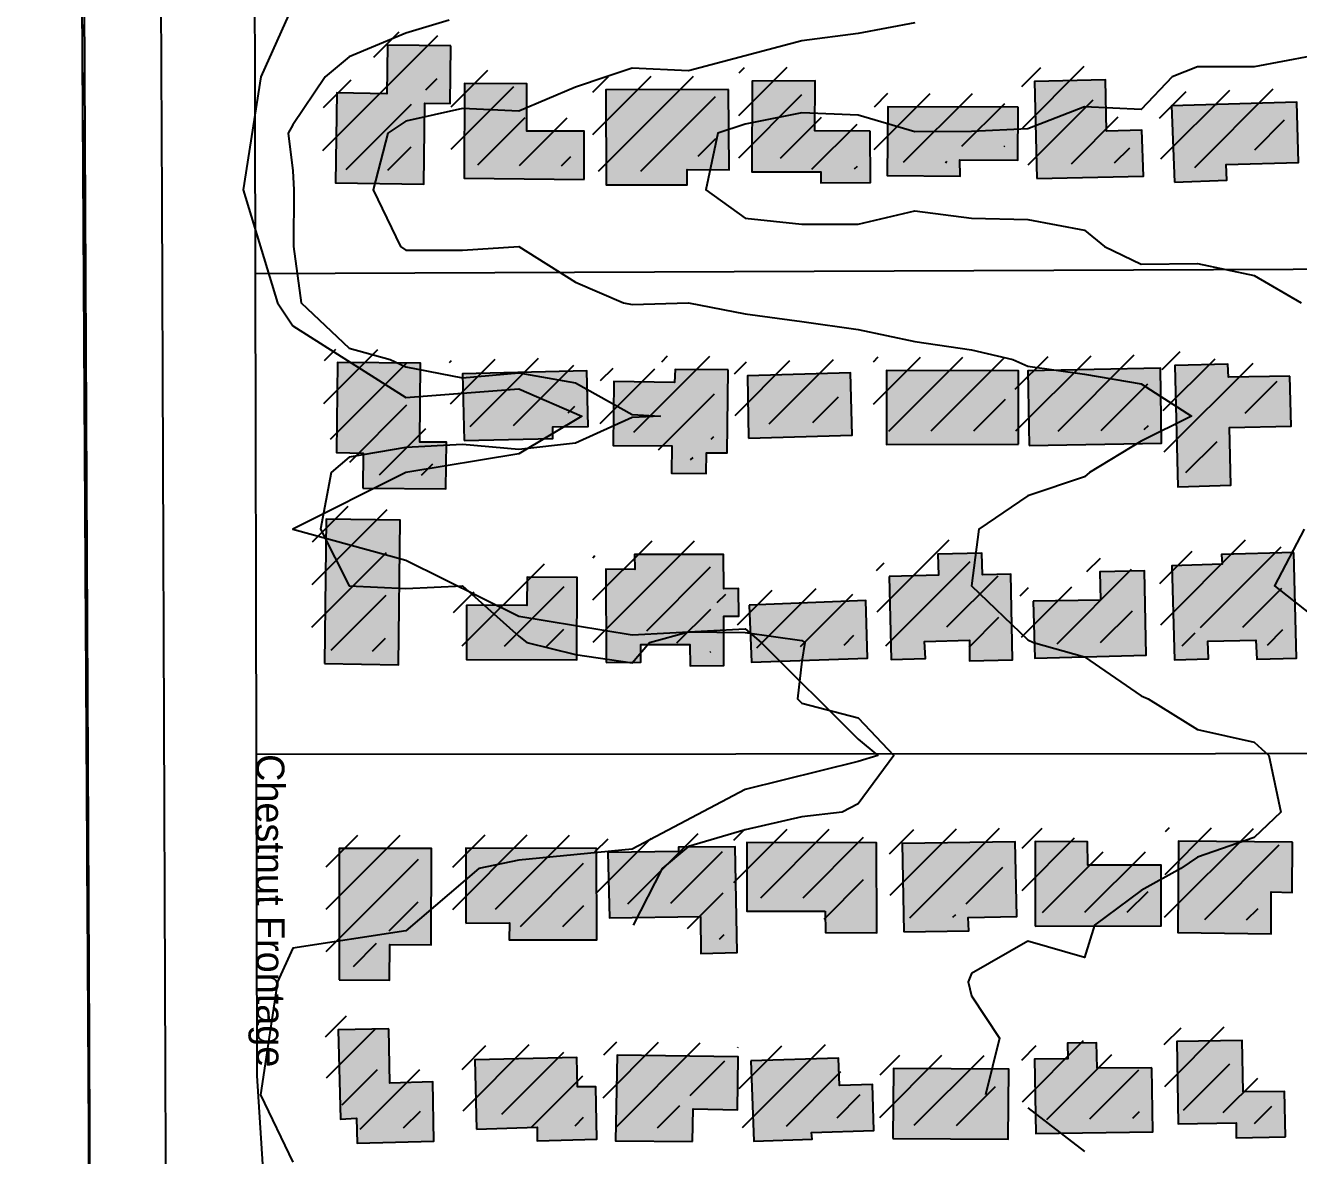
# Model space of a CAD drawing. Extents: x 6438959 to 7279357, y 1424492 to 2039161.
# Drawn here: x 6785293 to 6785968, y 1741830 to 1742430 of the extents above; entities that cross this region are included whole.
import ezdxf

# ---------------------------------------------------------------- set-up
doc = ezdxf.new("R2010")
doc.units = 21
for name, color, linetype in [('BUILDINGS', 9, 'Continuous'), ('CL_LOCAL', 4, 'Continuous'), ('CL_MAJOR', 2, 'Continuous'), ('CONTOUR_1FT', 251, 'Continuous'), ('CONTOUR_MAJOR', 92, 'Continuous'), ('PLSS_QQ', 8, 'Continuous'), ('PLSS_QQ_3D', 7, 'Continuous'), ('PLSS_SECTION', 7, 'Continuous'), ('PLSS_SECTION_3D', 7, 'Continuous'), ('PLSS_TWP', 7, 'Continuous'), ('PLSS_TWP_3D', 7, 'Continuous'), ('ROAD_LABELS', 3, 'Continuous')]:
    doc.layers.add(name, color=color, linetype=linetype)

msp = doc.modelspace()

# ---------------------------------------------------------------- hatches: boundary and pattern name
at = {"layer": 'BUILDINGS_HATCH'}
for points in [[(6785518.82, 1742419.04), (6785485.14, 1742419.49), (6785484.76, 1742393.64), (6785458.39, 1742394.15), (6785457.61, 1742346.44), (6785504.48, 1742345.73), (6785505.01, 1742388.7), (6785518.49, 1742388.45)], [(6785741.22, 1742373.88), (6785711.93, 1742374.01), (6785712, 1742400.59), (6785678.61, 1742400.32), (6785678.42, 1742352.25), (6785715.04, 1742352.19), (6785715.08, 1742346.36), (6785741.44, 1742346.58)], [(6785829.59, 1742348.75), (6785886.11, 1742349.94), (6785885.33, 1742374.33), (6785866.59, 1742373.82), (6785866.07, 1742401.12), (6785828.29, 1742400.08)], [(6785589.41, 1742348.25), (6785589.49, 1742373.74), (6785559.03, 1742373.85), (6785559.12, 1742398.98), (6785526.02, 1742399.07), (6785525.84, 1742348.82)], [(6785666.06, 1742395.84), (6785601.03, 1742395.68), (6785601.15, 1742345.43), (6785644.21, 1742345.42), (6785644.14, 1742353.43), (6785666.4, 1742353.24)], [(6785819.62, 1742386.54), (6785750.49, 1742386.7), (6785750.2, 1742350.29), (6785788.87, 1742349.88), (6785788.8, 1742358.61), (6785819.55, 1742358.5)], [(6785902.54, 1742346.8), (6785930.36, 1742347.76), (6785930, 1742356.13), (6785968.36, 1742357.17), (6785967.52, 1742389.21), (6785901.04, 1742387.21)], [(6785472.12, 1742184.52), (6785516.06, 1742184.16), (6785516.44, 1742208.92), (6785502.38, 1742208.8), (6785502.62, 1742250.68), (6785458.68, 1742251.05), (6785458.2, 1742203.35), (6785472.26, 1742203.1)], [(6785525.81, 1742209.72), (6785572.96, 1742210.84), (6785572.91, 1742217.03), (6785591.65, 1742217.18), (6785590.82, 1742246.67), (6785524.93, 1742245.04)], [(6785665.8, 1742247.28), (6785637.68, 1742247.41), (6785637.45, 1742240.49), (6785605.22, 1742240.96), (6785604.91, 1742207.09), (6785635.96, 1742206.98), (6785635.79, 1742192.42), (6785654.25, 1742192.2), (6785654.45, 1742203.13), (6785665.29, 1742203.22)], [(6785676.65, 1742210.96), (6785731.7, 1742212.5), (6785730.85, 1742245.63), (6785676.08, 1742244.09)], [(6785819.91, 1742207.76), (6785819.88, 1742246.72), (6785749.87, 1742246.87), (6785749.9, 1742207.55)], [(6785825.48, 1742207.07), (6785895.77, 1742208.38), (6785895.15, 1742248.06), (6785824.86, 1742246.76)], [(6785963.73, 1742243.89), (6785931.22, 1742243.26), (6785930.87, 1742250.18), (6785902.75, 1742249.58), (6785904.45, 1742185.15), (6785932.56, 1742186.1), (6785931.73, 1742216.68), (6785964.53, 1742217.32)], [(6785451.79, 1742091.51), (6785491.04, 1742090.74), (6785491.88, 1742167.57), (6785452.63, 1742167.98)], [(6785751.35, 1742137.65), (6785752.3, 1742093.6), (6785770.46, 1742094.11), (6785770.09, 1742103.21), (6785793.81, 1742103.77), (6785793.9, 1742092.85), (6785816.74, 1742093.4), (6785815.78, 1742138.9), (6785800.85, 1742138.42), (6785800.46, 1742150.07), (6785777.03, 1742149.51), (6785777.42, 1742138.23)], [(6785965.96, 1742150.33), (6785927.59, 1742149.29), (6785927.93, 1742144.19), (6785901.28, 1742143.24), (6785902.57, 1742093.37), (6785920.72, 1742093.88), (6785920.35, 1742103.35), (6785945.83, 1742103.92), (6785946.21, 1742093.73), (6785967.29, 1742094.26)], [(6785601.17, 1742092), (6785619.62, 1742092.15), (6785619.54, 1742101.62), (6785645.61, 1742101.47), (6785645.71, 1742090.18), (6785663.57, 1742090.32), (6785663.65, 1742116.54), (6785671.56, 1742116.61), (6785671.44, 1742131.17), (6785663.53, 1742131.11), (6785663.38, 1742149.31), (6785616.22, 1742149.29), (6785616.29, 1742141.28), (6785601.06, 1742141.52)], [(6785527.11, 1742122.34), (6785527.05, 1742093.58), (6785585.63, 1742093.33), (6785585.86, 1742137.03), (6785559.21, 1742137.17), (6785559.03, 1742122.24)], [(6785827.62, 1742124.44), (6785828.45, 1742094.22), (6785887.61, 1742095.8), (6785886.66, 1742140.58), (6785862.93, 1742140.02), (6785863.35, 1742125.09)], [(6785677.08, 1742122.48), (6785678.2, 1742092.26), (6785739.7, 1742094.22), (6785738.86, 1742124.8)], [(6785651.19, 1741957.32), (6785651.35, 1741937.66), (6785670.67, 1741938.18), (6785669.63, 1741994.24), (6785639.46, 1741994), (6785639.48, 1741991.81), (6785601.99, 1741991.14), (6785602.86, 1741956.56)], [(6785717.36, 1741960.04), (6785717.45, 1741948.76), (6785744.7, 1741948.61), (6785744.6, 1741996.31), (6785675.76, 1741996.48), (6785675.77, 1741960.07)], [(6785759.05, 1741949.1), (6785793.6, 1741949.74), (6785793.26, 1741956.66), (6785819.03, 1741957.23), (6785818.12, 1741996.92), (6785758.08, 1741996.06)], [(6785828.73, 1741952.21), (6785895.52, 1741952.4), (6785895.55, 1741984.44), (6785856.59, 1741984.49), (6785856.49, 1741996.86), (6785828.66, 1741997)], [(6785965.16, 1741996.66), (6785904.82, 1741997.26), (6785904.33, 1741948.83), (6785953.84, 1741948.14), (6785953.95, 1741970.35), (6785965.09, 1741970.08)], [(6785459.6, 1741923.71), (6785486.26, 1741923.56), (6785486.39, 1741942.5), (6785508.36, 1741942.31), (6785508.53, 1741993.29), (6785459.62, 1741993.26)], [(6785526.72, 1741953.75), (6785549.86, 1741953.94), (6785549.65, 1741944.84), (6785596.22, 1741944.85), (6785596.12, 1741993.28), (6785526.69, 1741993.44)], [(6785485.88, 1741897.71), (6785458.94, 1741897.12), (6785460.2, 1741849.8), (6785468.69, 1741850.23), (6785469.09, 1741837.13), (6785509.8, 1741838.19), (6785509.25, 1741869.5), (6785486.41, 1741868.95)], [(6785890.57, 1741876.98), (6785861.57, 1741876.75), (6785861.17, 1741890.21), (6785845.94, 1741890.09), (6785846.01, 1741881.72), (6785828.43, 1741881.57), (6785829.05, 1741842.25), (6785891.14, 1741843.12)], [(6785961.46, 1741840.42), (6785960.97, 1741864.45), (6785939, 1741864.27), (6785938.49, 1741891.58), (6785903.93, 1741890.93), (6785904.58, 1741847.24), (6785935.33, 1741847.85), (6785935.4, 1741839.84)], [(6785532.3, 1741844.56), (6785564.52, 1741845.55), (6785564.58, 1741838.27), (6785596.2, 1741839.26), (6785595.68, 1741866.93), (6785586.02, 1741866.85), (6785585.6, 1741882.5), (6785531.42, 1741881.33)], [(6785646.89, 1741837.85), (6785647.33, 1741855.33), (6785670.77, 1741854.79), (6785671.13, 1741882.83), (6785606.97, 1741883.77), (6785606.17, 1741838.25)], [(6785677.88, 1741880.71), (6785679.4, 1741838.12), (6785710.44, 1741839.1), (6785710.12, 1741842.74), (6785743.21, 1741843.73), (6785742.43, 1741868.12), (6785724.85, 1741867.62), (6785724.44, 1741882.18)], [(6785753.21, 1741839.45), (6785814.43, 1741839.22), (6785814.71, 1741876.36), (6785753.49, 1741876.59)]]:
    msp.add_hatch(color=251, dxfattribs=at).paths.add_polyline_path(points)
at = {"layer": 'BUILDINGS_SHADOW'}
h = msp.add_hatch(dxfattribs=at)
h.set_pattern_fill('ANSI31', scale=5)
h.paths.add_polyline_path([(6785511.88, 1742426.23), (6785478.19, 1742426.69), (6785477.82, 1742400.83), (6785451.45, 1742401.34), (6785450.67, 1742353.64), (6785497.54, 1742352.93), (6785498.07, 1742395.9), (6785511.54, 1742395.64)])
h = msp.add_hatch(dxfattribs=at)
h.set_pattern_fill('ANSI31', scale=5)
h.paths.add_polyline_path([(6785582.46, 1742355.44), (6785582.55, 1742380.93), (6785552.08, 1742381.05), (6785552.17, 1742406.17), (6785519.07, 1742406.26), (6785518.9, 1742356.01)])
h = msp.add_hatch(dxfattribs=at)
h.set_pattern_fill('ANSI31', scale=5)
h.paths.add_polyline_path([(6785734.28, 1742381.08), (6785704.98, 1742381.2), (6785705.06, 1742407.78), (6785671.67, 1742407.51), (6785671.48, 1742359.45), (6785708.09, 1742359.38), (6785708.14, 1742353.55), (6785734.5, 1742353.77)])
h = msp.add_hatch(dxfattribs=at)
h.set_pattern_fill('ANSI31', scale=5)
h.paths.add_polyline_path([(6785822.65, 1742355.95), (6785879.17, 1742357.14), (6785878.38, 1742381.53), (6785859.64, 1742381.01), (6785859.13, 1742408.32), (6785821.35, 1742407.28)])
h = msp.add_hatch(dxfattribs=at)
h.set_pattern_fill('ANSI31', scale=5)
h.paths.add_polyline_path([(6785659.11, 1742403.04), (6785594.09, 1742402.87), (6785594.2, 1742352.62), (6785637.26, 1742352.61), (6785637.2, 1742360.62), (6785659.46, 1742360.44)])
h = msp.add_hatch(dxfattribs=at)
h.set_pattern_fill('ANSI31', scale=5)
h.paths.add_polyline_path([(6785812.67, 1742393.74), (6785743.54, 1742393.9), (6785743.26, 1742357.48), (6785781.92, 1742357.07), (6785781.85, 1742365.81), (6785812.61, 1742365.7)])
h = msp.add_hatch(dxfattribs=at)
h.set_pattern_fill('ANSI31', scale=5)
h.paths.add_polyline_path([(6785895.6, 1742354), (6785923.42, 1742354.95), (6785923.06, 1742363.32), (6785961.42, 1742364.37), (6785960.57, 1742396.4), (6785894.1, 1742394.4)])
h = msp.add_hatch(dxfattribs=at)
h.set_pattern_fill('ANSI31', scale=5)
h.paths.add_polyline_path([(6785465.17, 1742191.72), (6785509.11, 1742191.35), (6785509.49, 1742216.11), (6785495.44, 1742216), (6785495.68, 1742257.88), (6785451.74, 1742258.24), (6785451.25, 1742210.54), (6785465.31, 1742210.29)])
h = msp.add_hatch(dxfattribs=at)
h.set_pattern_fill('ANSI31', scale=5)
h.paths.add_polyline_path([(6785956.78, 1742251.08), (6785924.27, 1742250.45), (6785923.92, 1742257.37), (6785895.81, 1742256.78), (6785897.51, 1742192.34), (6785925.62, 1742193.3), (6785924.78, 1742223.88), (6785957.58, 1742224.51)])
h = msp.add_hatch(dxfattribs=at)
h.set_pattern_fill('ANSI31', scale=5)
h.paths.add_polyline_path([(6785518.86, 1742216.92), (6785566.01, 1742218.03), (6785565.96, 1742224.22), (6785584.71, 1742224.37), (6785583.88, 1742253.86), (6785517.99, 1742252.23)])
h = msp.add_hatch(dxfattribs=at)
h.set_pattern_fill('ANSI31', scale=5)
h.paths.add_polyline_path([(6785658.86, 1742254.47), (6785630.74, 1742254.61), (6785630.5, 1742247.69), (6785598.28, 1742248.15), (6785597.97, 1742214.29), (6785629.02, 1742214.18), (6785628.85, 1742199.61), (6785647.3, 1742199.4), (6785647.5, 1742210.32), (6785658.34, 1742210.41)])
h = msp.add_hatch(dxfattribs=at)
h.set_pattern_fill('ANSI31', scale=5)
h.paths.add_polyline_path([(6785669.7, 1742218.15), (6785724.76, 1742219.69), (6785723.9, 1742252.82), (6785669.14, 1742251.28)])
h = msp.add_hatch(dxfattribs=at)
h.set_pattern_fill('ANSI31', scale=5)
h.paths.add_polyline_path([(6785812.96, 1742214.95), (6785812.94, 1742253.91), (6785742.93, 1742254.07), (6785742.96, 1742214.74)])
h = msp.add_hatch(dxfattribs=at)
h.set_pattern_fill('ANSI31', scale=5)
h.paths.add_polyline_path([(6785818.53, 1742214.27), (6785888.82, 1742215.57), (6785888.21, 1742255.26), (6785817.92, 1742253.95)])
h = msp.add_hatch(dxfattribs=at)
h.set_pattern_fill('ANSI31', scale=5)
h.paths.add_polyline_path([(6785444.84, 1742098.7), (6785484.1, 1742097.93), (6785484.93, 1742174.77), (6785445.68, 1742175.17)])
h = msp.add_hatch(dxfattribs=at)
h.set_pattern_fill('ANSI31', scale=5)
h.paths.add_polyline_path([(6785594.22, 1742099.19), (6785612.68, 1742099.34), (6785612.6, 1742108.81), (6785638.67, 1742108.66), (6785638.76, 1742097.37), (6785656.63, 1742097.52), (6785656.71, 1742123.74), (6785664.61, 1742123.8), (6785664.5, 1742138.37), (6785656.59, 1742138.3), (6785656.44, 1742156.51), (6785609.28, 1742156.48), (6785609.35, 1742148.47), (6785594.11, 1742148.71)])
h = msp.add_hatch(dxfattribs=at)
h.set_pattern_fill('ANSI31', scale=5)
h.paths.add_polyline_path([(6785744.41, 1742144.84), (6785745.35, 1742100.79), (6785763.51, 1742101.31), (6785763.14, 1742110.41), (6785786.87, 1742110.96), (6785786.95, 1742100.04), (6785809.8, 1742100.59), (6785808.84, 1742146.1), (6785793.9, 1742145.61), (6785793.52, 1742157.26), (6785770.09, 1742156.71), (6785770.47, 1742145.42)])
h = msp.add_hatch(dxfattribs=at)
h.set_pattern_fill('ANSI31', scale=5)
h.paths.add_polyline_path([(6785959.01, 1742157.52), (6785920.65, 1742156.48), (6785920.98, 1742151.39), (6785894.33, 1742150.44), (6785895.62, 1742100.57), (6785913.78, 1742101.08), (6785913.41, 1742110.54), (6785938.89, 1742111.11), (6785939.26, 1742100.92), (6785960.35, 1742101.46)])
h = msp.add_hatch(dxfattribs=at)
h.set_pattern_fill('ANSI31', scale=5)
h.paths.add_polyline_path([(6785520.16, 1742129.54), (6785520.1, 1742100.77), (6785578.69, 1742100.52), (6785578.92, 1742144.22), (6785552.26, 1742144.37), (6785552.09, 1742129.44)])
h = msp.add_hatch(dxfattribs=at)
h.set_pattern_fill('ANSI31', scale=5)
h.paths.add_polyline_path([(6785820.67, 1742131.63), (6785821.51, 1742101.42), (6785880.66, 1742102.99), (6785879.71, 1742147.77), (6785855.99, 1742147.21), (6785856.4, 1742132.29)])
h = msp.add_hatch(dxfattribs=at)
h.set_pattern_fill('ANSI31', scale=5)
h.paths.add_polyline_path([(6785670.13, 1742129.67), (6785671.26, 1742099.46), (6785732.75, 1742101.42), (6785731.92, 1742132)])
h = msp.add_hatch(dxfattribs=at)
h.set_pattern_fill('ANSI31', scale=5)
h.paths.add_polyline_path([(6785644.24, 1741964.51), (6785644.4, 1741944.85), (6785663.73, 1741945.37), (6785662.69, 1742001.44), (6785632.52, 1742001.19), (6785632.53, 1741999.01), (6785595.05, 1741998.34), (6785595.92, 1741963.75)])
h = msp.add_hatch(dxfattribs=at)
h.set_pattern_fill('ANSI31', scale=5)
h.paths.add_polyline_path([(6785710.42, 1741967.24), (6785710.51, 1741955.95), (6785737.75, 1741955.81), (6785737.66, 1742003.51), (6785668.82, 1742003.67), (6785668.82, 1741967.26)])
h = msp.add_hatch(dxfattribs=at)
h.set_pattern_fill('ANSI31', scale=5)
h.paths.add_polyline_path([(6785752.1, 1741956.29), (6785786.66, 1741956.94), (6785786.31, 1741963.85), (6785812.08, 1741964.43), (6785811.17, 1742004.11), (6785751.13, 1742003.26)])
h = msp.add_hatch(dxfattribs=at)
h.set_pattern_fill('ANSI31', scale=5)
h.paths.add_polyline_path([(6785821.79, 1741959.41), (6785888.57, 1741959.59), (6785888.6, 1741991.63), (6785849.65, 1741991.68), (6785849.54, 1742004.06), (6785821.72, 1742004.2)])
h = msp.add_hatch(dxfattribs=at)
h.set_pattern_fill('ANSI31', scale=5)
h.paths.add_polyline_path([(6785958.22, 1742003.86), (6785897.87, 1742004.46), (6785897.39, 1741956.02), (6785946.9, 1741955.34), (6785947.01, 1741977.55), (6785958.14, 1741977.27)])
h = msp.add_hatch(dxfattribs=at)
h.set_pattern_fill('ANSI31', scale=5)
h.paths.add_polyline_path([(6785452.65, 1741930.9), (6785479.31, 1741930.76), (6785479.45, 1741949.69), (6785501.42, 1741949.51), (6785501.59, 1742000.49), (6785452.67, 1742000.45)])
h = msp.add_hatch(dxfattribs=at)
h.set_pattern_fill('ANSI31', scale=5)
h.paths.add_polyline_path([(6785519.78, 1741960.95), (6785542.92, 1741961.14), (6785542.7, 1741952.03), (6785589.27, 1741952.05), (6785589.17, 1742000.47), (6785519.75, 1742000.64)])
h = msp.add_hatch(dxfattribs=at)
h.set_pattern_fill('ANSI31', scale=5)
h.paths.add_polyline_path([(6785478.94, 1741904.9), (6785451.99, 1741904.32), (6785453.26, 1741856.99), (6785461.75, 1741857.43), (6785462.15, 1741844.32), (6785502.86, 1741845.38), (6785502.31, 1741876.69), (6785479.46, 1741876.14)])
h = msp.add_hatch(dxfattribs=at)
h.set_pattern_fill('ANSI31', scale=5)
h.paths.add_polyline_path([(6785883.62, 1741884.18), (6785854.63, 1741883.94), (6785854.22, 1741897.41), (6785838.99, 1741897.29), (6785839.06, 1741888.91), (6785821.49, 1741888.77), (6785822.1, 1741849.45), (6785884.19, 1741850.32)])
h = msp.add_hatch(dxfattribs=at)
h.set_pattern_fill('ANSI31', scale=5)
h.paths.add_polyline_path([(6785954.52, 1741847.62), (6785954.03, 1741871.65), (6785932.06, 1741871.47), (6785931.54, 1741898.77), (6785896.98, 1741898.12), (6785897.64, 1741854.43), (6785928.39, 1741855.05), (6785928.45, 1741847.04)])
h = msp.add_hatch(dxfattribs=at)
h.set_pattern_fill('ANSI31', scale=5)
h.paths.add_polyline_path([(6785525.36, 1741851.76), (6785557.57, 1741852.75), (6785557.63, 1741845.46), (6785589.26, 1741846.45), (6785588.74, 1741874.12), (6785579.07, 1741874.04), (6785578.65, 1741889.7), (6785524.47, 1741888.52)])
h = msp.add_hatch(dxfattribs=at)
h.set_pattern_fill('ANSI31', scale=5)
h.paths.add_polyline_path([(6785639.94, 1741845.04), (6785640.39, 1741862.53), (6785663.83, 1741861.99), (6785664.18, 1741890.03), (6785600.03, 1741890.96), (6785599.23, 1741845.44)])
h = msp.add_hatch(dxfattribs=at)
h.set_pattern_fill('ANSI31', scale=5)
h.paths.add_polyline_path([(6785670.94, 1741887.9), (6785672.46, 1741845.31), (6785703.5, 1741846.29), (6785703.17, 1741849.93), (6785736.27, 1741850.93), (6785735.48, 1741875.32), (6785717.91, 1741874.81), (6785717.5, 1741889.37)])
h = msp.add_hatch(dxfattribs=at)
h.set_pattern_fill('ANSI31', scale=5)
h.paths.add_polyline_path([(6785746.26, 1741846.64), (6785807.48, 1741846.41), (6785807.76, 1741883.56), (6785746.54, 1741883.78)])

# ---------------------------------------------------------------- linework, layer by layer
at = {"layer": 'BUILDINGS'}
for points in [[(6785518.82, 1742419.04), (6785485.14, 1742419.49), (6785484.76, 1742393.64), (6785458.39, 1742394.15), (6785457.61, 1742346.44), (6785504.48, 1742345.73), (6785505.01, 1742388.7), (6785518.49, 1742388.45), (6785518.82, 1742419.04)], [(6785741.22, 1742373.88), (6785711.93, 1742374.01), (6785712, 1742400.59), (6785678.61, 1742400.32), (6785678.42, 1742352.25), (6785715.04, 1742352.19), (6785715.08, 1742346.36), (6785741.44, 1742346.58), (6785741.22, 1742373.88)], [(6785829.59, 1742348.75), (6785886.11, 1742349.94), (6785885.33, 1742374.33), (6785866.59, 1742373.82), (6785866.07, 1742401.12), (6785828.29, 1742400.08), (6785829.59, 1742348.75)], [(6785589.41, 1742348.25), (6785589.49, 1742373.74), (6785559.03, 1742373.85), (6785559.12, 1742398.98), (6785526.02, 1742399.07), (6785525.84, 1742348.82), (6785589.41, 1742348.25)], [(6785666.06, 1742395.84), (6785601.03, 1742395.68), (6785601.15, 1742345.43), (6785644.21, 1742345.42), (6785644.14, 1742353.43), (6785666.4, 1742353.24), (6785666.06, 1742395.84)], [(6785819.62, 1742386.54), (6785750.49, 1742386.7), (6785750.2, 1742350.29), (6785788.87, 1742349.88), (6785788.8, 1742358.61), (6785819.55, 1742358.5), (6785819.62, 1742386.54)], [(6785902.54, 1742346.8), (6785930.36, 1742347.76), (6785930, 1742356.13), (6785968.36, 1742357.17), (6785967.52, 1742389.21), (6785901.04, 1742387.21), (6785902.54, 1742346.8)], [(6785472.12, 1742184.52), (6785516.06, 1742184.16), (6785516.44, 1742208.92), (6785502.38, 1742208.8), (6785502.62, 1742250.68), (6785458.68, 1742251.05), (6785458.2, 1742203.35), (6785472.26, 1742203.1), (6785472.12, 1742184.52)], [(6785525.81, 1742209.72), (6785572.96, 1742210.84), (6785572.91, 1742217.03), (6785591.65, 1742217.18), (6785590.82, 1742246.67), (6785524.93, 1742245.04), (6785525.81, 1742209.72)], [(6785665.8, 1742247.28), (6785637.68, 1742247.41), (6785637.45, 1742240.49), (6785605.22, 1742240.96), (6785604.91, 1742207.09), (6785635.96, 1742206.98), (6785635.79, 1742192.42), (6785654.25, 1742192.2), (6785654.45, 1742203.13), (6785665.29, 1742203.22), (6785665.8, 1742247.28)], [(6785676.65, 1742210.96), (6785731.7, 1742212.5), (6785730.85, 1742245.63), (6785676.08, 1742244.09), (6785676.65, 1742210.96)], [(6785819.91, 1742207.76), (6785819.88, 1742246.72), (6785749.87, 1742246.87), (6785749.9, 1742207.55), (6785819.91, 1742207.76)], [(6785825.48, 1742207.07), (6785895.77, 1742208.38), (6785895.15, 1742248.06), (6785824.86, 1742246.76), (6785825.48, 1742207.07)], [(6785963.73, 1742243.89), (6785931.22, 1742243.26), (6785930.87, 1742250.18), (6785902.75, 1742249.58), (6785904.45, 1742185.15), (6785932.56, 1742186.1), (6785931.73, 1742216.68), (6785964.53, 1742217.32), (6785963.73, 1742243.89)], [(6785451.79, 1742091.51), (6785491.04, 1742090.74), (6785491.88, 1742167.57), (6785452.63, 1742167.98), (6785451.79, 1742091.51)], [(6785751.35, 1742137.65), (6785752.3, 1742093.6), (6785770.46, 1742094.11), (6785770.09, 1742103.21), (6785793.81, 1742103.77), (6785793.9, 1742092.85), (6785816.74, 1742093.4), (6785815.78, 1742138.9), (6785800.85, 1742138.42), (6785800.46, 1742150.07), (6785777.03, 1742149.51), (6785777.42, 1742138.23), (6785751.35, 1742137.65)], [(6785965.96, 1742150.33), (6785927.59, 1742149.29), (6785927.93, 1742144.19), (6785901.28, 1742143.24), (6785902.57, 1742093.37), (6785920.72, 1742093.88), (6785920.35, 1742103.35), (6785945.83, 1742103.92), (6785946.21, 1742093.73), (6785967.29, 1742094.26), (6785965.96, 1742150.33)], [(6785601.17, 1742092), (6785619.62, 1742092.15), (6785619.54, 1742101.62), (6785645.61, 1742101.47), (6785645.71, 1742090.18), (6785663.57, 1742090.32), (6785663.65, 1742116.54), (6785671.56, 1742116.61), (6785671.44, 1742131.17), (6785663.53, 1742131.11), (6785663.38, 1742149.31), (6785616.22, 1742149.29), (6785616.29, 1742141.28), (6785601.06, 1742141.52), (6785601.17, 1742092)], [(6785527.11, 1742122.34), (6785527.05, 1742093.58), (6785585.63, 1742093.33), (6785585.86, 1742137.03), (6785559.21, 1742137.17), (6785559.03, 1742122.24), (6785527.11, 1742122.34)], [(6785827.62, 1742124.44), (6785828.45, 1742094.22), (6785887.61, 1742095.8), (6785886.66, 1742140.58), (6785862.93, 1742140.02), (6785863.35, 1742125.09), (6785827.62, 1742124.44)], [(6785677.08, 1742122.48), (6785678.2, 1742092.26), (6785739.7, 1742094.22), (6785738.86, 1742124.8), (6785677.08, 1742122.48)], [(6785651.19, 1741957.32), (6785651.35, 1741937.66), (6785670.67, 1741938.18), (6785669.63, 1741994.24), (6785639.46, 1741994), (6785639.48, 1741991.81), (6785601.99, 1741991.14), (6785602.86, 1741956.56), (6785651.19, 1741957.32)], [(6785717.36, 1741960.04), (6785717.45, 1741948.76), (6785744.7, 1741948.61), (6785744.6, 1741996.31), (6785675.76, 1741996.48), (6785675.77, 1741960.07), (6785717.36, 1741960.04)], [(6785759.05, 1741949.1), (6785793.6, 1741949.74), (6785793.26, 1741956.66), (6785819.03, 1741957.23), (6785818.12, 1741996.92), (6785758.08, 1741996.06), (6785759.05, 1741949.1)], [(6785828.73, 1741952.21), (6785895.52, 1741952.4), (6785895.55, 1741984.44), (6785856.59, 1741984.49), (6785856.49, 1741996.86), (6785828.66, 1741997), (6785828.73, 1741952.21)], [(6785965.16, 1741996.66), (6785904.82, 1741997.26), (6785904.33, 1741948.83), (6785953.84, 1741948.14), (6785953.95, 1741970.35), (6785965.09, 1741970.08), (6785965.16, 1741996.66)], [(6785459.6, 1741923.71), (6785486.26, 1741923.56), (6785486.39, 1741942.5), (6785508.36, 1741942.31), (6785508.53, 1741993.29), (6785459.62, 1741993.26), (6785459.6, 1741923.71)], [(6785526.72, 1741953.75), (6785549.86, 1741953.94), (6785549.65, 1741944.84), (6785596.22, 1741944.85), (6785596.12, 1741993.28), (6785526.69, 1741993.44), (6785526.72, 1741953.75)], [(6785485.88, 1741897.71), (6785458.94, 1741897.12), (6785460.2, 1741849.8), (6785468.69, 1741850.23), (6785469.09, 1741837.13), (6785509.8, 1741838.19), (6785509.25, 1741869.5), (6785486.41, 1741868.95), (6785485.88, 1741897.71)], [(6785890.57, 1741876.98), (6785861.57, 1741876.75), (6785861.17, 1741890.21), (6785845.94, 1741890.09), (6785846.01, 1741881.72), (6785828.43, 1741881.57), (6785829.05, 1741842.25), (6785891.14, 1741843.12), (6785890.57, 1741876.98)], [(6785961.46, 1741840.42), (6785960.97, 1741864.45), (6785939, 1741864.27), (6785938.49, 1741891.58), (6785903.93, 1741890.93), (6785904.58, 1741847.24), (6785935.33, 1741847.85), (6785935.4, 1741839.84), (6785961.46, 1741840.42)], [(6785532.3, 1741844.56), (6785564.52, 1741845.55), (6785564.58, 1741838.27), (6785596.2, 1741839.26), (6785595.68, 1741866.93), (6785586.02, 1741866.85), (6785585.6, 1741882.5), (6785531.42, 1741881.33), (6785532.3, 1741844.56)], [(6785646.89, 1741837.85), (6785647.33, 1741855.33), (6785670.77, 1741854.79), (6785671.13, 1741882.83), (6785606.97, 1741883.77), (6785606.17, 1741838.25), (6785646.89, 1741837.85)], [(6785677.88, 1741880.71), (6785679.4, 1741838.12), (6785710.44, 1741839.1), (6785710.12, 1741842.74), (6785743.21, 1741843.73), (6785742.43, 1741868.12), (6785724.85, 1741867.62), (6785724.44, 1741882.18), (6785677.88, 1741880.71)], [(6785753.21, 1741839.45), (6785814.43, 1741839.22), (6785814.71, 1741876.36), (6785753.49, 1741876.59), (6785753.21, 1741839.45)]]:
    msp.add_lwpolyline(points, close=True, dxfattribs=at)
at = {"layer": 'CL_LOCAL'}
for points in [[(6785413.89, 1742808.59), (6785414.42, 1742552.77), (6785414.95, 1742298.32), (6785415.48, 1742043.4), (6785415.81, 1741872.78), (6785419.77, 1741812.18), (6785420.05, 1741783.93)], [(6785414.95, 1742298.32), (6786685.71, 1742303.66)], [(6785415.48, 1742043.4), (6786687.69, 1742044.24)]]:
    msp.add_lwpolyline(points, dxfattribs=at)
at = {"layer": 'CL_MAJOR'}
for points in [[(6785324.2, 1742442.21), (6785326.95, 1741892.84)], [(6785365.6, 1742337.28), (6785365.11, 1742443.27)], [(6785367.8, 1741784.12), (6785365.6, 1742337.28)], [(6785326.95, 1741892.84), (6785327.2, 1741784.3)]]:
    msp.add_lwpolyline(points, dxfattribs=at)
at = {"layer": 'CONTOUR_1FT'}
for points, elevation in [([(6785517.83, 1742432.69), (6785494.88, 1742425.85), (6785464.88, 1742413.31), (6785452.13, 1742402.69), (6785434.88, 1742377.13), (6785432.53, 1742372.69), (6785434.88, 1742352.69), (6785435.58, 1742342.69), (6785435.25, 1742312.69), (6785439.38, 1742282.69), (6785464.88, 1742258.78), (6785486.55, 1742252.69), (6785494.88, 1742248.84), (6785524.88, 1742242.98), (6785554.88, 1742245.63), (6785584.88, 1742240.34), (6785614.88, 1742223.57), (6785629.88, 1742222.69), (6785614.88, 1742221.99), (6785584.88, 1742208.4), (6785554.88, 1742204.96), (6785524.88, 1742207.69), (6785494.88, 1742205.97), (6785464.88, 1742200.83), (6785455.22, 1742192.69), (6785449.67, 1742162.69), (6785464.88, 1742132.69), (6785494.88, 1742131.19), (6785524.88, 1742132.69), (6785554.88, 1742106.02), (6785559.17, 1742102.69), (6785584.88, 1742096.26), (6785614.88, 1742091.78), (6785624.11, 1742102.69), (6785644.88, 1742108.2), (6785674.88, 1742107.98), (6785704.88, 1742103.72), (6785706.55, 1742102.69), (6785704.88, 1742092.69), (6785702.58, 1742072.69), (6785704.88, 1742070.47), (6785734.88, 1742062.69), (6785753.83, 1742042.69), (6785734.88, 1742016.98), (6785726.31, 1742012.69), (6785704.88, 1742010.15), (6785674.88, 1742003.22), (6785644.88, 1741994.36), (6785630.88, 1741982.69), (6785615.57, 1741952.69)], 325), ([(6785764.88, 1742431.24), (6785734.88, 1742425.57), (6785704.88, 1742421.78), (6785674.88, 1742413.69), (6785644.88, 1742405.82), (6785614.88, 1742407.21), (6785601.13, 1742402.69), (6785584.88, 1742397.12), (6785554.88, 1742384.39), (6785524.88, 1742385.75), (6785494.88, 1742379.03), (6785485.31, 1742372.69), (6785477.52, 1742342.69), (6785492.03, 1742312.69), (6785494.88, 1742310.75), (6785524.88, 1742310.69), (6785554.88, 1742312.69), (6785584.88, 1742293.69), (6785610.27, 1742282.69), (6785614.88, 1742281.82), (6785644.88, 1742282.69), (6785674.88, 1742276.98), (6785704.88, 1742272.85), (6785734.88, 1742268.63), (6785764.88, 1742262.21), (6785794.88, 1742257.77), (6785816.88, 1742252.69), (6785824.88, 1742249.16), (6785854.88, 1742244.98), (6785884.88, 1742239.83), (6785911.55, 1742222.69), (6785884.88, 1742209.36), (6785857.61, 1742192.69), (6785854.88, 1742190.47), (6785824.88, 1742180.42), (6785798.88, 1742162.69), (6785794.88, 1742132.69), (6785794.88, 1742132.69), (6785794.88, 1742132.69), (6785824.88, 1742103.99), (6785827.88, 1742102.69), (6785854.88, 1742094.98), (6785884.88, 1742074.4), (6785888.63, 1742072.69), (6785914.88, 1742056.54), (6785944.88, 1742049.69), (6785952.66, 1742042.69), (6785959.09, 1742012.69), (6785944.88, 1741999.19), (6785914.88, 1741988.69), (6785906.06, 1741982.69), (6785884.88, 1741971.08), (6785860.1, 1741952.69), (6785854.88, 1741935.55), (6785824.88, 1741944.12), (6785794.88, 1741926.98), (6785793.12, 1741922.69), (6785794.88, 1741915.19), (6785809.88, 1741892.69), (6785802.38, 1741862.69)], 326), ([(6785974.88, 1742413.55), (6785944.88, 1742407.86), (6785914.88, 1742407.98), (6785901.38, 1742402.69), (6785884.88, 1742385.32), (6785854.88, 1742386.75), (6785824.88, 1742375.09), (6785794.88, 1742373.55), (6785764.88, 1742373.4), (6785734.88, 1742382.32), (6785704.88, 1742383.57), (6785674.88, 1742377.53), (6785660.37, 1742372.69), (6785653.99, 1742342.69), (6785674.88, 1742327.69), (6785704.88, 1742324.46), (6785734.88, 1742324.45), (6785764.88, 1742331.58), (6785794.88, 1742327.69), (6785824.88, 1742326.9), (6785854.88, 1742321.26), (6785865.47, 1742312.69), (6785884.88, 1742303.26), (6785914.88, 1742303.69), (6785944.88, 1742297.21), (6785969.88, 1742282.69)], 327), ([(6785971.35, 1742162.69), (6785955.65, 1742132.69), (6785974.88, 1742117.38)], 327), ([(6785824.88, 1741855.77), (6785854.88, 1741832.69)], 326)]:
    msp.add_lwpolyline(points, dxfattribs=dict(at, elevation=elevation))
at = {"layer": 'CONTOUR_MAJOR', "elevation": 325}
msp.add_lwpolyline([(6785434.88, 1742440.4), (6785417.96, 1742402.69), (6785408.67, 1742342.69), (6785426.88, 1742282.69), (6785434.88, 1742270.49), (6785494.88, 1742232.54), (6785554.88, 1742237.21), (6785588.22, 1742222.69), (6785554.88, 1742202.69), (6785494.88, 1742192.69), (6785434.88, 1742162.69), (6785434.88, 1742162.69), (6785434.88, 1742162.69), (6785494.88, 1742146.19), (6785554.88, 1742116.54), (6785614.88, 1742106.69), (6785674.88, 1742109.83), (6785683.46, 1742102.69), (6785734.88, 1742051.26), (6785745.23, 1742042.69), (6785734.88, 1742039.56), (6785674.88, 1742024.63), (6785614.88, 1741993), (6785554.88, 1741987.08), (6785533.71, 1741982.69), (6785494.88, 1741949.69), (6785434.88, 1741940.53), (6785426.83, 1741922.69), (6785417.87, 1741862.69), (6785434.88, 1741827.06)], dxfattribs=at)
at = {"layer": 'PLSS_QQ'}
msp.add_lwpolyline([(6786699.29, 1740469.95), (6786690.42, 1741787.71), (6786681.55, 1743105.34), (6785319.22, 1743103.4), (6785326.95, 1741782.91), (6785334.69, 1740462.42), (6786699.29, 1740469.95)], dxfattribs=at)
at = {"layer": 'PLSS_QQ_3D'}
for p, q in [((6785323.09, 1742443.15, 324.59), (6785323.38, 1742392.36, 324.51)), ((6785323.38, 1742392.36, 324.51), (6785323.68, 1742341.57, 324.41)), ((6785323.68, 1742341.57, 324.41), (6785323.98, 1742290.79, 324.34)), ((6785323.98, 1742290.79, 324.34), (6785324.28, 1742240, 324.31)), ((6785324.28, 1742240, 324.31), (6785324.57, 1742189.21, 324.2)), ((6785324.57, 1742189.21, 324.2), (6785324.87, 1742138.42, 324.08)), ((6785324.87, 1742138.42, 324.08), (6785325.17, 1742087.63, 323.97)), ((6785325.17, 1742087.63, 323.97), (6785325.47, 1742036.85, 323.9)), ((6785325.47, 1742036.85, 323.9), (6785325.76, 1741986.06, 324.09)), ((6785325.76, 1741986.06, 324.09), (6785326.06, 1741935.27, 324.17)), ((6785326.06, 1741935.27, 324.17), (6785326.36, 1741884.48, 324.25)), ((6785326.36, 1741884.48, 324.25), (6785326.66, 1741833.69, 324.35)), ((6785326.66, 1741833.69, 324.35), (6785326.95, 1741782.91, 324.5))]:
    msp.add_line(p, q, dxfattribs=at)
at = {"layer": 'PLSS_SECTION'}
msp.add_lwpolyline([(6785319.22, 1743103.4), (6785326.95, 1741782.91), (6785334.69, 1740462.42), (6785342.42, 1739141.94), (6785350.16, 1737821.45), (6786717.13, 1737830.39), (6788036.62, 1737839.14), (6789355.54, 1737845.85), (6790674.46, 1737852.62), (6790667, 1739172.2), (6790659.56, 1740491.77), (6790652.1, 1741811.34), (6790644.65, 1743130.92), (6789327.54, 1743119.17), (6788010.43, 1743107.5), (6786681.55, 1743105.34), (6785319.22, 1743103.4)], dxfattribs=at)
msp.add_lwpolyline([(6785319.22, 1743103.4), (6785326.95, 1741782.91), (6785334.69, 1740462.42), (6785342.42, 1739141.94), (6785350.16, 1737821.45), (6786717.13, 1737830.39), (6788036.62, 1737839.14), (6789355.54, 1737845.85), (6790674.46, 1737852.62), (6790667, 1739172.2), (6790659.56, 1740491.77), (6790652.1, 1741811.34), (6790644.65, 1743130.92), (6789327.54, 1743119.17), (6788010.43, 1743107.5), (6786681.55, 1743105.34), (6785319.22, 1743103.4)], dxfattribs=at)
at = {"layer": 'PLSS_SECTION_3D'}
for p, q in [((6785323.09, 1742443.15, 324.59), (6785323.38, 1742392.36, 324.51)), ((6785323.38, 1742392.36, 324.51), (6785323.68, 1742341.57, 324.41)), ((6785323.68, 1742341.57, 324.41), (6785323.98, 1742290.79, 324.34)), ((6785323.98, 1742290.79, 324.34), (6785324.28, 1742240, 324.31)), ((6785324.28, 1742240, 324.31), (6785324.57, 1742189.21, 324.2)), ((6785324.57, 1742189.21, 324.2), (6785324.87, 1742138.42, 324.08)), ((6785324.87, 1742138.42, 324.08), (6785325.17, 1742087.63, 323.97)), ((6785325.17, 1742087.63, 323.97), (6785325.47, 1742036.85, 323.9)), ((6785325.47, 1742036.85, 323.9), (6785325.76, 1741986.06, 324.09)), ((6785325.76, 1741986.06, 324.09), (6785326.06, 1741935.27, 324.17)), ((6785326.06, 1741935.27, 324.17), (6785326.36, 1741884.48, 324.25)), ((6785326.36, 1741884.48, 324.25), (6785326.66, 1741833.69, 324.35)), ((6785326.66, 1741833.69, 324.35), (6785326.95, 1741782.91, 324.5))]:
    msp.add_line(p, q, dxfattribs=at)
at = {"layer": 'PLSS_TWP'}
msp.add_lwpolyline([(6785275.68, 1749709.42), (6785285.44, 1748388.78), (6785285.45, 1748388.45), (6785293.89, 1747067.44), (6785302.33, 1745746.08), (6785310.78, 1744424.74), (6785319.22, 1743103.4), (6785326.95, 1741782.91), (6785334.69, 1740462.42), (6785342.42, 1739141.94), (6785350.16, 1737821.45), (6785357.95, 1736501.21), (6785365.75, 1735180.96), (6785373.54, 1733860.71), (6785381.34, 1732540.46), (6786747.19, 1732551.87), (6788067.49, 1732562.97), (6789387.98, 1732574.34), (6790708.46, 1732585.79), (6792029.33, 1732598.24), (6793350.19, 1732610.76), (6794671.05, 1732623.34)], dxfattribs=at)
msp.add_lwpolyline([(6785275.68, 1749709.42), (6785285.44, 1748388.78), (6785285.45, 1748388.45), (6785293.89, 1747067.44), (6785302.33, 1745746.08), (6785310.78, 1744424.74), (6785319.22, 1743103.4), (6785326.95, 1741782.91), (6785334.69, 1740462.42), (6785342.42, 1739141.94), (6785350.16, 1737821.45), (6785357.95, 1736501.21), (6785365.75, 1735180.96), (6785373.54, 1733860.71), (6785381.34, 1732540.46), (6786747.19, 1732551.87), (6788067.49, 1732562.97), (6789387.98, 1732574.34), (6790708.46, 1732585.79), (6792029.33, 1732598.24), (6793350.19, 1732610.76), (6794671.05, 1732623.34)], dxfattribs=at)
at = {"layer": 'PLSS_TWP_3D'}
for p, q in [((6785323.09, 1742443.15, 324.59), (6785323.38, 1742392.36, 324.51)), ((6785323.38, 1742392.36, 324.51), (6785323.68, 1742341.57, 324.41)), ((6785323.68, 1742341.57, 324.41), (6785323.98, 1742290.79, 324.34)), ((6785323.98, 1742290.79, 324.34), (6785324.28, 1742240, 324.31)), ((6785324.28, 1742240, 324.31), (6785324.57, 1742189.21, 324.2)), ((6785324.57, 1742189.21, 324.2), (6785324.87, 1742138.42, 324.08)), ((6785324.87, 1742138.42, 324.08), (6785325.17, 1742087.63, 323.97)), ((6785325.17, 1742087.63, 323.97), (6785325.47, 1742036.85, 323.9)), ((6785325.47, 1742036.85, 323.9), (6785325.76, 1741986.06, 324.09)), ((6785325.76, 1741986.06, 324.09), (6785326.06, 1741935.27, 324.17)), ((6785326.06, 1741935.27, 324.17), (6785326.36, 1741884.48, 324.25)), ((6785326.36, 1741884.48, 324.25), (6785326.66, 1741833.69, 324.35)), ((6785326.66, 1741833.69, 324.35), (6785326.95, 1741782.91, 324.5))]:
    msp.add_line(p, q, dxfattribs=at)

# ---------------------------------------------------------------- texts
at = {"layer": 'ROAD_LABELS'}
msp.add_text('Chestnut Frontage', height=15, rotation=-89.8833, dxfattribs=at).set_placement((6785415.48, 1742043.4))

doc.saveas('drawing.dxf')
